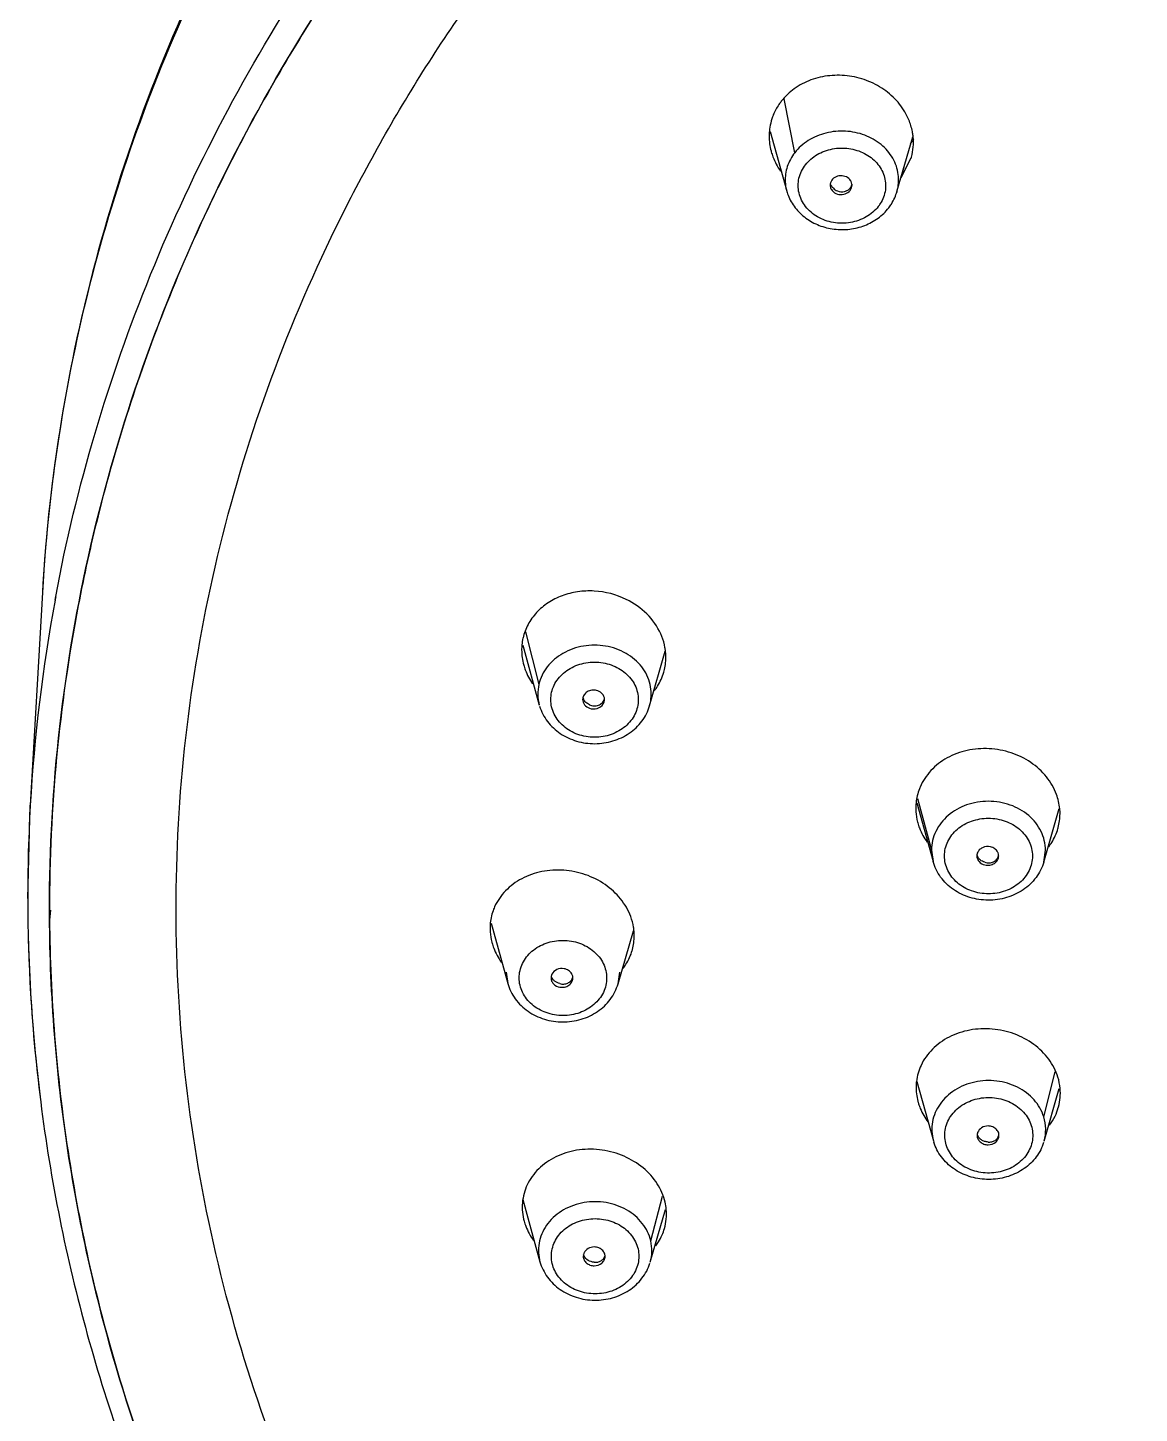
# Model space of a CAD drawing. Extents: x 881 to 2009, y 679 to 1506.
# Drawn here: x 1308.55 to 1333.97, y 1327.45 to 1359.14 of the extents above; entities that cross this region are included whole.
import ezdxf

# ---------------------------------------------------------------- set-up
doc = ezdxf.new("R2010")
doc.units = 0
doc.header["$LTSCALE"] = 10
doc.header["$MEASUREMENT"] = 0
doc.layers.add('1_1', color=7, linetype='CONTINUOUS')

msp = doc.modelspace()

# ---------------------------------------------------------------- linework, layer by layer
at = {"layer": '1_1', "color": 9, "linetype": 'Continuous'}
for p, q in [((1326.093, 1356.276), (1325.849, 1357.512)), ((1328.53, 1355.711), (1328.595, 1355.952)), ((1325.905, 1355.419), (1325.911, 1355.398)), ((1309.175, 1346.043), (1309.191, 1346.13)), ((1309.175, 1346.043), (1309.199, 1346.129)), ((1319.938, 1345.317), (1320.242, 1344.117)), ((1323.133, 1344.882), (1323.133, 1344.874)), ((1328.903, 1341.506), (1329.222, 1340.326)), ((1308.551, 1339.22), (1308.609, 1341.349)), ((1308.609, 1341.349), (1308.61, 1341.355)), ((1329.221, 1340.326), (1329.257, 1340.065)), ((1331.789, 1340.053), (1331.827, 1340.325)), ((1309.049, 1338.955), (1309.05, 1338.733)), ((1309.071, 1338.955), (1309.05, 1338.733)), ((1319.494, 1337.535), (1319.529, 1337.279)), ((1322.052, 1337.267), (1322.09, 1337.534)), ((1331.789, 1334.227), (1332.051, 1335.254)), ((1319.873, 1332.332), (1319.873, 1332.334)), ((1322.801, 1331.387), (1323.069, 1332.411))]:
    msp.add_line(p, q, dxfattribs=at)
at = {"layer": '1_1', "color": 7, "linetype": 'Continuous'}
for p, q in [((1325.532, 1356.762), (1325.91, 1355.398)), ((1328.432, 1355.387), (1328.792, 1356.636)), ((1328.53, 1355.711), (1328.758, 1356.156)), ((1327.404, 1355.533), (1327.404, 1355.534)), ((1308.885, 1346.217), (1308.61, 1341.355)), ((1319.871, 1345.016), (1320.252, 1343.644)), ((1322.774, 1343.627), (1323.133, 1344.874)), ((1323.098, 1344.394), (1323.115, 1344.457)), ((1321.743, 1343.769), (1321.743, 1343.77)), ((1322.775, 1343.63), (1322.788, 1343.681)), ((1328.885, 1341.407), (1329.257, 1340.065)), ((1331.789, 1340.053), (1332.141, 1341.274)), ((1330.758, 1340.192), (1330.758, 1340.193)), ((1319.147, 1338.657), (1319.53, 1337.278)), ((1322.052, 1337.265), (1322.402, 1338.482)), ((1320.519, 1337.404), (1320.519, 1337.403)), ((1328.888, 1335.035), (1329.264, 1333.678)), ((1331.797, 1333.668), (1332.144, 1334.874)), ((1328.915, 1334.564), (1328.926, 1334.526)), ((1329.264, 1333.678), (1329.273, 1333.649)), ((1330.265, 1333.803), (1330.265, 1333.802)), ((1319.873, 1332.332), (1320.266, 1330.913)), ((1322.789, 1330.902), (1323.136, 1332.108)), ((1319.893, 1331.889), (1319.906, 1331.838)), ((1321.256, 1331.035), (1321.256, 1331.034)), ((1320.256, 1330.953), (1320.266, 1330.913))]:
    msp.add_line(p, q, dxfattribs=at)
at = {"layer": '1_1', "color": 9, "linetype": 'Continuous'}
for centre, radius, start, end in [((1349.283, 1337.726), 40.481, 147.7224, 154.1953), ((1327.062, 1357.735), 1.837, 213.3335, 214.3161), ((1327.515, 1357.426), 1.546, 322.1537, 327.189), ((1326.846, 1355.659), 0.972, 182.737, 194.3346), ((1348.09, 1338.324), 39.147, 154.2227, 158.2663), ((1327.343, 1355.56), 0.838, 322.1384, 327.7296), ((1346.067, 1344.099), 37.242, 166.4399, 176.7397), ((1347.206, 1338.678), 38.195, 158.2691, 165.9178), ((1346.354, 1338.909), 37.312, 165.9432, 169.1696), ((1345.844, 1339.243), 37.294, 169.4943, 176.7535), ((1345.948, 1338.985), 36.899, 169.1671, 180.0463), ((1321.181, 1343.9), 0.964, 167.0072, 195.4531), ((1345.531, 1339.26), 36.98, 180.0619, 180.5234), ((1345.758, 1339.267), 37.208, 180.5308, 187.1843), ((1330.301, 1335.98), 1.719, 214.2935, 215.2526), ((1330.957, 1335.708), 1.474, 323.429, 324.454), ((1321.863, 1331.168), 0.963, 343.9803, 13.1158)]:
    msp.add_arc(centre, radius, start, end, dxfattribs=at)
at = {"layer": '1_1', "color": 7, "linetype": 'Continuous'}
for centre, radius, start, end in [((1326.796, 1356.654), 1.287, 157.8352, 175.1113), ((1327.391, 1356.485), 1.42, 21.0303, 22.369), ((1327.514, 1356.512), 1.294, 344.946, 5.5434), ((1326.882, 1356.665), 1.375, 194.6755, 195.4997), ((1327.525, 1356.51), 1.283, 343.9515, 344.8876), ((1326.937, 1355.684), 1.065, 194.3087, 200.6976), ((1327.088, 1355.535), 0.184, 172.0255, 179.8357), ((1327.219, 1355.534), 0.185, 0.0806, 7.3281), ((1321.429, 1344.403), 1.844, 61.6506, 63.9045), ((1321.075, 1344.903), 1.228, 167.0355, 174.6137), ((1321.428, 1343.771), 0.185, 168.6789, 179.8127), ((1321.48, 1343.873), 0.238, 193.1519, 203.5912), ((1321.561, 1343.77), 0.182, 0.0755, 5.2483), ((1330.092, 1341.284), 1.23, 156.8083, 158.923), ((1330.096, 1341.284), 1.234, 158.9643, 174.1728), ((1330.876, 1341.152), 1.285, 5.433, 20.4457), ((1345.775, 1339.254), 37.225, 176.7735, 180.4801), ((1330.085, 1341.285), 1.223, 174.1988, 180.0538), ((1330.929, 1341.159), 1.232, 344.965, 0.0131), ((1330.922, 1341.157), 1.24, 0.0739, 5.4106), ((1330.16, 1341.294), 1.299, 194.569, 195.4798), ((1330.932, 1341.158), 1.23, 343.9631, 344.9467), ((1330.45, 1340.192), 0.193, 159.8484, 165.1792), ((1330.577, 1340.193), 0.18, 0.0702, 3.9452), ((1320.333, 1338.535), 1.209, 158.7032, 174.0793), ((1320.326, 1338.536), 1.202, 155.8241, 158.6467), ((1320.33, 1338.535), 1.206, 174.096, 180.0572), ((1321.211, 1338.365), 1.212, 344.9752, 0.0266), ((1321.202, 1338.364), 1.221, 0.0809, 5.5713), ((1320.431, 1338.549), 1.308, 194.5576, 195.4279), ((1321.22, 1338.364), 1.203, 344.0097, 344.9452), ((1320.716, 1337.399), 0.197, 153.3709, 158.3793), ((1330.074, 1334.892), 1.206, 154.9521, 173.1575), ((1330.911, 1334.76), 1.258, 5.1827, 17.3026), ((1330.97, 1334.767), 1.199, 345.0386, 5.1484), ((1330.139, 1334.904), 1.271, 194.5871, 195.5006), ((1330.887, 1334.805), 1.29, 323.3849, 334.1886), ((1330.951, 1334.773), 1.218, 334.2441, 343.9125), ((1330.967, 1334.767), 1.201, 343.9514, 345.0281), ((1330.457, 1333.801), 0.193, 159.196, 165.9755), ((1330.578, 1333.802), 0.186, 359.7291, 5.5233), ((1330.766, 1333.962), 1.073, 337.9019, 343.012), ((1321.927, 1331.994), 1.233, 5.3244, 13.1082), ((1321.976, 1331.998), 1.184, 344.0054, 5.355), ((1321.451, 1331.032), 0.195, 154.1319, 159.39), ((1321.57, 1331.034), 0.186, 359.7311, 7.1959)]:
    msp.add_arc(centre, radius, start, end, dxfattribs=at)
for points, knots in [([(1408.629, 1347.291), (1408.387, 1350.01), (1407.293, 1355.453), (1403.92, 1363.14), (1398.949, 1370.125), (1392.57, 1376.161), (1385.016, 1381.049), (1376.555, 1384.628), (1367.482, 1386.782), (1358.111, 1387.441), (1348.763, 1386.583), (1339.76, 1384.237), (1331.414, 1380.478), (1324.015, 1375.428), (1317.828, 1369.253), (1313.08, 1362.159), (1309.956, 1354.398), (1309.039, 1348.937), (1308.885, 1346.217)], [0, 0, 0, 0, 0.058147, 0.117164, 0.177537, 0.239517, 0.303127, 0.368165, 0.434243, 0.500845, 0.567391, 0.633308, 0.698098, 0.761407, 0.823071, 0.883159, 0.941969, 1, 1, 1, 1]), ([(1309.049, 1338.957), (1309.046, 1341.754), (1309.691, 1347.405), (1312.566, 1355.506), (1317.224, 1362.951), (1323.471, 1369.45), (1331.059, 1374.765), (1339.695, 1378.701), (1349.047, 1381.117), (1355.521, 1381.654), (1358.767, 1381.651)], [0, 0, 0, 0, 0.115587, 0.232649, 0.352444, 0.475736, 0.602718, 0.733026, 0.865838, 1, 1, 1, 1]), ([(1328.704, 1357.026), (1328.651, 1357.155), (1328.502, 1357.405), (1328.184, 1357.708), (1327.79, 1357.927), (1327.35, 1358.046), (1326.896, 1358.057), (1326.461, 1357.96), (1326.077, 1357.759), (1325.87, 1357.563), (1325.786, 1357.454)], [0, 0, 0, 0, 0.120186, 0.24541, 0.373134, 0.503492, 0.632381, 0.759164, 0.881803, 1, 1, 1, 1]), ([(1325.786, 1357.454), (1325.767, 1357.43), (1325.696, 1357.331), (1325.638, 1357.223), (1325.603, 1357.139)], [0, 0, 0, 0, 0.252194, 1, 1, 1, 1]), ([(1328.802, 1356.637), (1328.799, 1356.667), (1328.783, 1356.789), (1328.75, 1356.909), (1328.717, 1356.995)], [0, 0, 0, 0, 0.248727, 1, 1, 1, 1]), ([(1325.513, 1356.764), (1325.51, 1356.727), (1325.504, 1356.577), (1325.524, 1356.426), (1325.552, 1356.317)], [0, 0, 0, 0, 0.248144, 1, 1, 1, 1]), ([(1325.557, 1356.298), (1325.568, 1356.259), (1325.619, 1356.103), (1325.697, 1355.957), (1325.767, 1355.856)], [0, 0, 0, 0, 0.247096, 1, 1, 1, 1]), ([(1327.33, 1355.686), (1327.297, 1355.715), (1327.21, 1355.755), (1327.071, 1355.749), (1326.953, 1355.681), (1326.911, 1355.601), (1326.906, 1355.56)], [0, 0, 0, 0, 0.254854, 0.517412, 0.768397, 1, 1, 1, 1]), ([(1326.904, 1355.535), (1326.904, 1355.507), (1326.917, 1355.449), (1326.955, 1355.402), (1326.977, 1355.383)], [0, 0, 0, 0, 0.488792, 1, 1, 1, 1]), ([(1326.978, 1355.463), (1326.972, 1355.469), (1326.95, 1355.493), (1326.932, 1355.52), (1326.922, 1355.541)], [0, 0, 0, 0, 0.25967, 1, 1, 1, 1]), ([(1326.977, 1355.383), (1327.013, 1355.352), (1327.105, 1355.311), (1327.25, 1355.324), (1327.37, 1355.402), (1327.404, 1355.491), (1327.404, 1355.533)], [0, 0, 0, 0, 0.25649, 0.520103, 0.769709, 1, 1, 1, 1]), ([(1327.07, 1355.403), (1327.121, 1355.384), (1327.207, 1355.375), (1327.307, 1355.415), (1327.347, 1355.45), (1327.362, 1355.47)], [0, 0, 0, 0, 0.512014, 0.760327, 1, 1, 1, 1]), ([(1327.402, 1355.558), (1327.399, 1355.58), (1327.39, 1355.609), (1327.374, 1355.635), (1327.37, 1355.642)], [0, 0, 0, 0, 0.744908, 1, 1, 1, 1]), ([(1328.242, 1355.016), (1328.264, 1355.044), (1328.346, 1355.16), (1328.405, 1355.291), (1328.434, 1355.393)], [0, 0, 0, 0, 0.252314, 1, 1, 1, 1]), ([(1325.94, 1355.307), (1325.98, 1355.203), (1326.092, 1355.005), (1326.341, 1354.767), (1326.649, 1354.6), (1326.994, 1354.515), (1327.352, 1354.514), (1327.697, 1354.599), (1328.005, 1354.766), (1328.173, 1354.926), (1328.242, 1355.016)], [0, 0, 0, 0, 0.120122, 0.242796, 0.368289, 0.495957, 0.624428, 0.752026, 0.877445, 1, 1, 1, 1]), ([(1322.241, 1346.06), (1322.014, 1346.171), (1321.634, 1346.269), (1321.13, 1346.247), (1320.77, 1346.156), (1320.448, 1345.994), (1320.181, 1345.77), (1319.982, 1345.495), (1319.903, 1345.285), (1319.879, 1345.179)], [0, 0, 0, 0, 0.263777, 0.396052, 0.524367, 0.648925, 0.769349, 0.885864, 1, 1, 1, 1]), ([(1323.055, 1345.21), (1322.988, 1345.38), (1322.779, 1345.704), (1322.474, 1345.935), (1322.305, 1346.027)], [0, 0, 0, 0, 0.487791, 1, 1, 1, 1]), ([(1319.853, 1345.019), (1319.849, 1344.98), (1319.842, 1344.826), (1319.863, 1344.671), (1319.894, 1344.559)], [0, 0, 0, 0, 0.248418, 1, 1, 1, 1]), ([(1323.138, 1344.875), (1323.135, 1344.903), (1323.119, 1345.017), (1323.087, 1345.129), (1323.055, 1345.21)], [0, 0, 0, 0, 0.247586, 1, 1, 1, 1]), ([(1323.115, 1344.457), (1323.138, 1344.559), (1323.152, 1344.7), (1323.142, 1344.84), (1323.138, 1344.875)], [0, 0, 0, 0, 0.748258, 1, 1, 1, 1]), ([(1319.894, 1344.559), (1319.905, 1344.521), (1319.954, 1344.37), (1320.03, 1344.227), (1320.099, 1344.128)], [0, 0, 0, 0, 0.24544, 1, 1, 1, 1]), ([(1322.886, 1343.974), (1322.91, 1344.006), (1323, 1344.135), (1323.066, 1344.281), (1323.099, 1344.394)], [0, 0, 0, 0, 0.253413, 1, 1, 1, 1]), ([(1321.588, 1343.969), (1321.553, 1343.981), (1321.478, 1343.992), (1321.371, 1343.966), (1321.284, 1343.902), (1321.253, 1343.839), (1321.246, 1343.807)], [0, 0, 0, 0, 0.261866, 0.521863, 0.768652, 1, 1, 1, 1]), ([(1321.243, 1343.771), (1321.243, 1343.75), (1321.25, 1343.707), (1321.294, 1343.628), (1321.354, 1343.587), (1321.397, 1343.572)], [0, 0, 0, 0, 0.238057, 0.482817, 1, 1, 1, 1]), ([(1321.398, 1343.652), (1321.369, 1343.667), (1321.314, 1343.699), (1321.275, 1343.75), (1321.262, 1343.778)], [0, 0, 0, 0, 0.513519, 1, 1, 1, 1]), ([(1321.397, 1343.572), (1321.454, 1343.552), (1321.578, 1343.548), (1321.683, 1343.62), (1321.713, 1343.668)], [0, 0, 0, 0, 0.515023, 1, 1, 1, 1]), ([(1321.398, 1343.652), (1321.43, 1343.636), (1321.501, 1343.62), (1321.605, 1343.634), (1321.693, 1343.686), (1321.727, 1343.743), (1321.736, 1343.773)], [0, 0, 0, 0, 0.26658, 0.525453, 0.767933, 1, 1, 1, 1]), ([(1321.669, 1343.922), (1321.664, 1343.927), (1321.639, 1343.946), (1321.61, 1343.961), (1321.588, 1343.969)], [0, 0, 0, 0, 0.246059, 1, 1, 1, 1]), ([(1321.742, 1343.787), (1321.74, 1343.812), (1321.724, 1343.863), (1321.69, 1343.905), (1321.669, 1343.922)], [0, 0, 0, 0, 0.489276, 1, 1, 1, 1]), ([(1321.713, 1343.668), (1321.717, 1343.675), (1321.734, 1343.707), (1321.743, 1343.743), (1321.743, 1343.769)], [0, 0, 0, 0, 0.256126, 1, 1, 1, 1]), ([(1320.259, 1343.618), (1320.297, 1343.493), (1320.423, 1343.252), (1320.723, 1342.974), (1321.102, 1342.799), (1321.521, 1342.74), (1321.939, 1342.802), (1322.317, 1342.979), (1322.615, 1343.259), (1322.737, 1343.501), (1322.774, 1343.626)], [0, 0, 0, 0, 0.120627, 0.244275, 0.37122, 0.500277, 0.629263, 0.756032, 0.87947, 1, 1, 1, 1]), ([(1332.081, 1341.601), (1332.027, 1341.746), (1331.864, 1342.024), (1331.501, 1342.353), (1331.046, 1342.573), (1330.543, 1342.668), (1330.037, 1342.628), (1329.572, 1342.458), (1329.194, 1342.167), (1329.02, 1341.906), (1328.961, 1341.769)], [0, 0, 0, 0, 0.119532, 0.244584, 0.374197, 0.505822, 0.63631, 0.762874, 0.883946, 1, 1, 1, 1]), ([(1328.862, 1341.284), (1328.862, 1341.258), (1328.866, 1341.151), (1328.883, 1341.045), (1328.903, 1340.968)], [0, 0, 0, 0, 0.248128, 1, 1, 1, 1]), ([(1328.909, 1340.948), (1328.919, 1340.909), (1328.97, 1340.753), (1329.051, 1340.607), (1329.123, 1340.507)], [0, 0, 0, 0, 0.246454, 1, 1, 1, 1]), ([(1331.904, 1340.403), (1331.928, 1340.435), (1332.016, 1340.563), (1332.082, 1340.707), (1332.114, 1340.819)], [0, 0, 0, 0, 0.253323, 1, 1, 1, 1]), ([(1330.258, 1340.194), (1330.258, 1340.171), (1330.267, 1340.122), (1330.321, 1340.037), (1330.393, 1339.997), (1330.443, 1339.986)], [0, 0, 0, 0, 0.236538, 0.481022, 1, 1, 1, 1]), ([(1330.572, 1340.401), (1330.512, 1340.414), (1330.411, 1340.405), (1330.312, 1340.335), (1330.279, 1340.284), (1330.269, 1340.258)], [0, 0, 0, 0, 0.516341, 0.764963, 1, 1, 1, 1]), ([(1330.443, 1340.048), (1330.405, 1340.06), (1330.329, 1340.091), (1330.284, 1340.161), (1330.271, 1340.197)], [0, 0, 0, 0, 0.509299, 1, 1, 1, 1]), ([(1330.443, 1340.048), (1330.476, 1340.037), (1330.544, 1340.026), (1330.641, 1340.052), (1330.718, 1340.109), (1330.747, 1340.166), (1330.753, 1340.195)], [0, 0, 0, 0, 0.265551, 0.524046, 0.767741, 1, 1, 1, 1]), ([(1330.443, 1339.986), (1330.48, 1339.977), (1330.557, 1339.975), (1330.662, 1340.015), (1330.738, 1340.091), (1330.757, 1340.159), (1330.758, 1340.192)], [0, 0, 0, 0, 0.265836, 0.525525, 0.769525, 1, 1, 1, 1]), ([(1330.734, 1340.284), (1330.718, 1340.313), (1330.67, 1340.365), (1330.606, 1340.393), (1330.572, 1340.401)], [0, 0, 0, 0, 0.484703, 1, 1, 1, 1]), ([(1330.757, 1340.205), (1330.756, 1340.226), (1330.749, 1340.253), (1330.737, 1340.278), (1330.734, 1340.284)], [0, 0, 0, 0, 0.745725, 1, 1, 1, 1]), ([(1322.342, 1338.809), (1322.288, 1338.953), (1322.125, 1339.231), (1321.763, 1339.56), (1321.312, 1339.785), (1320.813, 1339.887), (1320.309, 1339.857), (1319.845, 1339.697), (1319.466, 1339.418), (1319.29, 1339.163), (1319.229, 1339.029)], [0, 0, 0, 0, 0.119984, 0.245784, 0.376054, 0.508048, 0.638494, 0.764576, 0.884827, 1, 1, 1, 1]), ([(1331.789, 1340.053), (1331.753, 1339.926), (1331.629, 1339.681), (1331.327, 1339.398), (1330.943, 1339.22), (1330.519, 1339.16), (1330.095, 1339.224), (1329.714, 1339.406), (1329.414, 1339.691), (1329.292, 1339.938), (1329.257, 1340.065)], [0, 0, 0, 0, 0.120531, 0.244048, 0.37093, 0.500015, 0.629096, 0.755969, 0.879474, 1, 1, 1, 1]), ([(1308.552, 1338.942), (1308.567, 1337.143), (1308.86, 1333.531), (1310.08, 1328.214), (1312.061, 1323.07), (1315.696, 1316.506), (1322.012, 1309.13), (1328.41, 1304.624), (1331.868, 1302.732)], [0, 0, 0, 0, 0.119683, 0.240052, 0.36168, 0.485052, 0.737777, 1, 1, 1, 1]), ([(1332.01, 1302.968), (1328.58, 1304.854), (1322.241, 1309.342), (1316.001, 1316.684), (1312.428, 1323.21), (1310.493, 1328.318), (1309.317, 1333.594), (1309.051, 1337.174), (1309.049, 1338.957)], [0, 0, 0, 0, 0.26252, 0.515318, 0.638636, 0.760165, 0.880432, 1, 1, 1, 1]), ([(1322.417, 1338.483), (1322.415, 1338.51), (1322.4, 1338.621), (1322.371, 1338.73), (1322.342, 1338.809)], [0, 0, 0, 0, 0.247541, 1, 1, 1, 1]), ([(1319.124, 1338.534), (1319.124, 1338.508), (1319.127, 1338.402), (1319.145, 1338.297), (1319.165, 1338.22)], [0, 0, 0, 0, 0.247785, 1, 1, 1, 1]), ([(1319.17, 1338.201), (1319.181, 1338.162), (1319.232, 1338.006), (1319.311, 1337.86), (1319.383, 1337.759)], [0, 0, 0, 0, 0.246091, 1, 1, 1, 1]), ([(1322.165, 1337.617), (1322.189, 1337.648), (1322.278, 1337.776), (1322.344, 1337.92), (1322.376, 1338.032)], [0, 0, 0, 0, 0.253213, 1, 1, 1, 1]), ([(1320.519, 1337.403), (1320.519, 1337.378), (1320.53, 1337.327), (1320.589, 1337.239), (1320.667, 1337.201), (1320.721, 1337.192)], [0, 0, 0, 0, 0.235681, 0.480484, 1, 1, 1, 1]), ([(1320.721, 1337.272), (1320.7, 1337.279), (1320.66, 1337.293), (1320.603, 1337.325), (1320.559, 1337.372), (1320.54, 1337.409), (1320.533, 1337.428)], [0, 0, 0, 0, 0.258885, 0.510342, 0.757454, 1, 1, 1, 1]), ([(1320.818, 1337.613), (1320.763, 1337.622), (1320.65, 1337.611), (1320.563, 1337.534), (1320.54, 1337.488)], [0, 0, 0, 0, 0.518558, 1, 1, 1, 1]), ([(1320.721, 1337.272), (1320.751, 1337.263), (1320.814, 1337.258), (1320.903, 1337.28), (1320.975, 1337.329), (1321.004, 1337.378), (1321.012, 1337.404)], [0, 0, 0, 0, 0.268366, 0.527297, 0.768891, 1, 1, 1, 1]), ([(1320.721, 1337.192), (1320.757, 1337.186), (1320.831, 1337.187), (1320.93, 1337.229), (1321.001, 1337.304), (1321.019, 1337.37), (1321.019, 1337.401)], [0, 0, 0, 0, 0.26644, 0.525636, 0.76927, 1, 1, 1, 1]), ([(1320.992, 1337.499), (1320.975, 1337.529), (1320.923, 1337.581), (1320.854, 1337.607), (1320.818, 1337.613)], [0, 0, 0, 0, 0.484637, 1, 1, 1, 1]), ([(1321.019, 1337.401), (1321.02, 1337.427), (1321.012, 1337.461), (1320.997, 1337.492), (1320.992, 1337.499)], [0, 0, 0, 0, 0.744961, 1, 1, 1, 1]), ([(1319.529, 1337.279), (1319.564, 1337.152), (1319.685, 1336.906), (1319.984, 1336.621), (1320.364, 1336.439), (1320.786, 1336.376), (1321.209, 1336.435), (1321.591, 1336.613), (1321.892, 1336.895), (1322.016, 1337.14), (1322.052, 1337.267)], [0, 0, 0, 0, 0.12055, 0.244069, 0.370942, 0.500018, 0.629091, 0.755953, 0.879461, 1, 1, 1, 1]), ([(1332.112, 1335.135), (1332.066, 1335.281), (1331.918, 1335.566), (1331.567, 1335.907), (1331.118, 1336.145), (1330.613, 1336.256), (1330.098, 1336.233), (1329.622, 1336.075), (1329.229, 1335.796), (1329.046, 1335.539), (1328.982, 1335.403)], [0, 0, 0, 0, 0.117761, 0.241724, 0.371346, 0.503459, 0.635181, 0.762733, 0.884278, 1, 1, 1, 1]), ([(1328.877, 1335.036), (1328.873, 1334.999), (1328.862, 1334.847), (1328.881, 1334.694), (1328.909, 1334.584)], [0, 0, 0, 0, 0.249001, 1, 1, 1, 1]), ([(1328.926, 1334.526), (1328.937, 1334.489), (1328.991, 1334.34), (1329.072, 1334.201), (1329.143, 1334.105)], [0, 0, 0, 0, 0.246002, 1, 1, 1, 1]), ([(1330.514, 1334.017), (1330.464, 1334.017), (1330.364, 1333.992), (1330.294, 1333.913), (1330.277, 1333.869)], [0, 0, 0, 0, 0.520419, 1, 1, 1, 1]), ([(1330.711, 1333.934), (1330.687, 1333.961), (1330.625, 1334.003), (1330.552, 1334.017), (1330.514, 1334.017)], [0, 0, 0, 0, 0.487999, 1, 1, 1, 1]), ([(1330.764, 1333.82), (1330.763, 1333.83), (1330.755, 1333.872), (1330.733, 1333.911), (1330.711, 1333.934)], [0, 0, 0, 0, 0.246078, 1, 1, 1, 1]), ([(1331.759, 1333.559), (1331.712, 1333.441), (1331.571, 1333.219), (1331.264, 1332.969), (1330.889, 1332.818), (1330.482, 1332.775), (1330.08, 1332.845), (1329.718, 1333.022), (1329.432, 1333.294), (1329.311, 1333.526), (1329.273, 1333.647)], [0, 0, 0, 0, 0.120961, 0.244979, 0.372096, 0.501048, 0.629762, 0.756271, 0.879575, 1, 1, 1, 1]), ([(1330.265, 1333.802), (1330.265, 1333.774), (1330.278, 1333.716), (1330.335, 1333.645), (1330.418, 1333.598), (1330.482, 1333.587), (1330.515, 1333.587)], [0, 0, 0, 0, 0.232249, 0.475314, 0.732812, 1, 1, 1, 1]), ([(1330.515, 1333.649), (1330.488, 1333.652), (1330.434, 1333.659), (1330.36, 1333.694), (1330.307, 1333.75), (1330.28, 1333.793), (1330.273, 1333.815)], [0, 0, 0, 0, 0.263333, 0.521592, 0.775851, 1, 1, 1, 1]), ([(1330.515, 1333.649), (1330.543, 1333.647), (1330.599, 1333.649), (1330.676, 1333.681), (1330.734, 1333.735), (1330.756, 1333.783), (1330.761, 1333.807)], [0, 0, 0, 0, 0.265928, 0.522668, 0.767524, 1, 1, 1, 1]), ([(1330.515, 1333.587), (1330.577, 1333.587), (1330.674, 1333.619), (1330.75, 1333.715), (1330.764, 1333.773), (1330.764, 1333.801)], [0, 0, 0, 0, 0.520955, 0.765825, 1, 1, 1, 1]), ([(1323.128, 1332.274), (1323.093, 1332.423), (1322.965, 1332.718), (1322.634, 1333.082), (1322.196, 1333.346), (1321.693, 1333.488), (1321.171, 1333.494), (1320.68, 1333.361), (1320.268, 1333.102), (1320.07, 1332.853), (1319.999, 1332.719)], [0, 0, 0, 0, 0.116687, 0.239961, 0.369419, 0.502015, 0.634378, 0.762696, 0.884462, 1, 1, 1, 1]), ([(1319.999, 1332.719), (1319.933, 1332.594), (1319.844, 1332.317), (1319.861, 1332.027), (1319.893, 1331.889)], [0, 0, 0, 0, 0.499368, 1, 1, 1, 1]), ([(1319.906, 1331.838), (1319.917, 1331.799), (1319.968, 1331.644), (1320.048, 1331.498), (1320.12, 1331.398)], [0, 0, 0, 0, 0.245602, 1, 1, 1, 1]), ([(1322.915, 1331.275), (1322.938, 1331.305), (1323.022, 1331.428), (1323.084, 1331.565), (1323.114, 1331.672)], [0, 0, 0, 0, 0.253756, 1, 1, 1, 1]), ([(1321.256, 1331.034), (1321.257, 1331.006), (1321.27, 1330.948), (1321.327, 1330.877), (1321.41, 1330.83), (1321.474, 1330.819), (1321.507, 1330.819)], [0, 0, 0, 0, 0.232249, 0.475314, 0.732812, 1, 1, 1, 1]), ([(1321.506, 1331.249), (1321.459, 1331.249), (1321.365, 1331.226), (1321.295, 1331.157), (1321.276, 1331.117)], [0, 0, 0, 0, 0.518634, 1, 1, 1, 1]), ([(1321.507, 1330.9), (1321.459, 1330.906), (1321.363, 1330.927), (1321.297, 1331.004), (1321.276, 1331.045)], [0, 0, 0, 0, 0.514013, 1, 1, 1, 1]), ([(1321.703, 1331.166), (1321.679, 1331.192), (1321.617, 1331.235), (1321.544, 1331.249), (1321.506, 1331.249)], [0, 0, 0, 0, 0.487999, 1, 1, 1, 1]), ([(1321.507, 1330.9), (1321.534, 1330.896), (1321.588, 1330.899), (1321.661, 1330.927), (1321.719, 1330.974), (1321.743, 1331.017), (1321.749, 1331.039)], [0, 0, 0, 0, 0.268855, 0.527891, 0.769397, 1, 1, 1, 1]), ([(1321.507, 1330.819), (1321.569, 1330.819), (1321.666, 1330.851), (1321.742, 1330.947), (1321.756, 1331.005), (1321.756, 1331.033)], [0, 0, 0, 0, 0.520955, 0.765825, 1, 1, 1, 1]), ([(1321.755, 1331.057), (1321.754, 1331.067), (1321.745, 1331.107), (1321.724, 1331.143), (1321.703, 1331.166)], [0, 0, 0, 0, 0.245971, 1, 1, 1, 1]), ([(1320.266, 1330.912), (1320.302, 1330.786), (1320.421, 1330.543), (1320.717, 1330.259), (1321.093, 1330.077), (1321.512, 1330.012), (1321.932, 1330.067), (1322.313, 1330.239), (1322.616, 1330.515), (1322.744, 1330.755), (1322.782, 1330.88)], [0, 0, 0, 0, 0.120528, 0.243979, 0.370766, 0.49977, 0.628834, 0.755768, 0.879392, 1, 1, 1, 1])]:
    msp.add_open_spline(points, degree=3, knots=knots, dxfattribs=at)
at = {"layer": '1_1', "color": 9, "linetype": 'Continuous'}
for points, knots in [([(1407.216, 1354.646), (1406.518, 1356.991), (1404.644, 1361.606), (1400.568, 1367.955), (1395.319, 1373.625), (1389.053, 1378.455), (1381.944, 1382.316), (1371.576, 1386.047), (1357.642, 1387.792), (1343.795, 1385.535), (1333.624, 1381.418), (1326.728, 1377.295), (1320.725, 1372.234), (1315.785, 1366.372), (1312.054, 1359.873), (1310.433, 1355.197), (1309.863, 1352.831)], [0, 0, 0, 0, 0.058102, 0.117434, 0.178251, 0.240631, 0.304479, 0.369547, 0.501444, 0.633028, 0.697735, 0.761127, 0.823001, 0.883318, 0.942216, 1, 1, 1, 1]), ([(1309.191, 1346.13), (1309.663, 1348.643), (1311.142, 1353.633), (1314.827, 1360.597), (1319.872, 1366.887), (1326.113, 1372.307), (1333.353, 1376.698), (1341.37, 1379.928), (1349.915, 1381.904), (1355.788, 1382.344), (1358.731, 1382.343)], [0, 0, 0, 0, 0.115599, 0.233353, 0.354014, 0.477941, 0.605079, 0.734994, 0.866952, 1, 1, 1, 1]), ([(1311.945, 1338.951), (1311.943, 1340.267), (1312.092, 1342.907), (1312.765, 1346.824), (1313.883, 1350.665), (1315.433, 1354.391), (1317.402, 1357.966), (1319.769, 1361.357), (1322.511, 1364.531), (1326.658, 1368.459), (1332.655, 1372.664), (1340.78, 1376.372), (1349.584, 1378.651), (1358.733, 1379.416), (1367.884, 1378.642), (1376.692, 1376.355), (1384.824, 1372.64), (1390.83, 1368.429), (1394.985, 1364.498), (1397.734, 1361.322), (1400.108, 1357.929), (1402.085, 1354.352), (1403.643, 1350.624), (1404.769, 1346.783), (1405.451, 1342.865), (1405.605, 1340.225), (1405.607, 1338.909)], [0, 0, 0, 0, 0.02886, 0.057821, 0.086962, 0.116375, 0.146131, 0.176287, 0.206881, 0.237936, 0.30135, 0.366425, 0.432753, 0.499756, 0.566777, 0.633154, 0.698306, 0.761811, 0.792913, 0.823555, 0.853754, 0.883548, 0.912994, 0.942159, 0.971134, 1, 1, 1, 1]), ([(1328.434, 1355.392), (1328.469, 1355.517), (1328.489, 1355.784), (1328.355, 1356.169), (1328.078, 1356.486), (1327.696, 1356.7), (1327.256, 1356.791), (1326.806, 1356.749), (1326.398, 1356.58), (1326.179, 1356.386), (1326.093, 1356.276)], [0, 0, 0, 0, 0.114678, 0.230943, 0.352568, 0.480571, 0.613041, 0.746241, 0.876122, 1, 1, 1, 1]), ([(1326.34, 1356.002), (1326.412, 1356.095), (1326.601, 1356.256), (1326.953, 1356.384), (1327.334, 1356.393), (1327.693, 1356.281), (1327.983, 1356.062), (1328.16, 1355.76), (1328.191, 1355.419), (1328.11, 1355.206), (1328.051, 1355.113)], [0, 0, 0, 0, 0.124858, 0.256089, 0.390188, 0.522255, 0.64834, 0.767524, 0.882853, 1, 1, 1, 1]), ([(1326.093, 1356.276), (1326.02, 1356.181), (1325.904, 1355.969), (1325.87, 1355.729), (1325.876, 1355.613)], [0, 0, 0, 0, 0.506818, 1, 1, 1, 1]), ([(1328.004, 1355.046), (1327.93, 1354.95), (1327.734, 1354.785), (1327.369, 1354.659), (1326.976, 1354.659), (1326.611, 1354.786), (1326.325, 1355.026), (1326.166, 1355.348), (1326.165, 1355.701), (1326.269, 1355.912), (1326.34, 1356.002)], [0, 0, 0, 0, 0.125112, 0.256713, 0.390985, 0.522725, 0.647992, 0.766372, 0.881721, 1, 1, 1, 1]), ([(1322.788, 1343.681), (1322.82, 1343.822), (1322.82, 1344.128), (1322.613, 1344.545), (1322.242, 1344.856), (1321.768, 1345.021), (1321.259, 1345.021), (1320.786, 1344.856), (1320.415, 1344.546), (1320.275, 1344.262), (1320.242, 1344.117)], [0, 0, 0, 0, 0.115373, 0.23375, 0.35902, 0.490758, 0.625036, 0.756658, 0.881737, 1, 1, 1, 1]), ([(1320.533, 1343.935), (1320.558, 1344.047), (1320.667, 1344.266), (1320.952, 1344.505), (1321.317, 1344.632), (1321.71, 1344.632), (1322.075, 1344.504), (1322.361, 1344.265), (1322.521, 1343.943), (1322.521, 1343.707), (1322.496, 1343.598)], [0, 0, 0, 0, 0.118272, 0.243339, 0.374947, 0.509227, 0.640969, 0.766233, 0.884615, 1, 1, 1, 1]), ([(1322.496, 1343.598), (1322.47, 1343.487), (1322.362, 1343.267), (1322.076, 1343.028), (1321.711, 1342.901), (1321.319, 1342.902), (1320.953, 1343.029), (1320.668, 1343.269), (1320.508, 1343.59), (1320.508, 1343.826), (1320.533, 1343.935)], [0, 0, 0, 0, 0.118272, 0.243339, 0.374947, 0.509227, 0.640969, 0.766233, 0.884615, 1, 1, 1, 1]), ([(1331.828, 1340.325), (1331.827, 1340.471), (1331.754, 1340.774), (1331.457, 1341.145), (1331.025, 1341.387), (1330.523, 1341.471), (1330.022, 1341.388), (1329.59, 1341.146), (1329.294, 1340.775), (1329.222, 1340.472), (1329.222, 1340.326)], [0, 0, 0, 0, 0.116184, 0.237789, 0.366614, 0.500247, 0.633815, 0.762473, 0.883891, 1, 1, 1, 1]), ([(1329.518, 1340.193), (1329.518, 1340.306), (1329.574, 1340.54), (1329.803, 1340.826), (1330.136, 1341.013), (1330.523, 1341.077), (1330.91, 1341.012), (1331.244, 1340.825), (1331.473, 1340.54), (1331.529, 1340.305), (1331.53, 1340.192)], [0, 0, 0, 0, 0.116119, 0.237533, 0.366182, 0.499743, 0.633375, 0.7622, 0.883802, 1, 1, 1, 1]), ([(1331.53, 1340.192), (1331.53, 1340.079), (1331.475, 1339.844), (1331.246, 1339.557), (1330.913, 1339.37), (1330.525, 1339.305), (1330.137, 1339.37), (1329.803, 1339.558), (1329.573, 1339.845), (1329.518, 1340.08), (1329.518, 1340.193)], [0, 0, 0, 0, 0.116115, 0.237509, 0.366147, 0.49973, 0.633383, 0.762205, 0.8838, 1, 1, 1, 1]), ([(1405.607, 1338.909), (1405.608, 1337.592), (1405.46, 1334.953), (1404.787, 1331.036), (1403.669, 1327.195), (1402.118, 1323.469), (1400.15, 1319.893), (1397.783, 1316.502), (1395.041, 1313.328), (1390.893, 1309.401), (1384.896, 1305.196), (1376.771, 1301.488), (1367.967, 1299.209), (1358.818, 1298.443), (1349.668, 1299.218), (1340.859, 1301.505), (1332.727, 1305.22), (1326.722, 1309.43), (1322.566, 1313.361), (1319.817, 1316.538), (1317.443, 1319.931), (1315.467, 1323.508), (1313.908, 1327.236), (1312.782, 1331.077), (1312.1, 1334.994), (1311.946, 1337.635), (1311.945, 1338.951)], [0, 0, 0, 0, 0.02886, 0.057821, 0.086962, 0.116375, 0.146131, 0.176287, 0.206881, 0.237936, 0.30135, 0.366425, 0.432753, 0.499756, 0.566777, 0.633154, 0.698306, 0.761811, 0.792913, 0.823555, 0.853754, 0.883548, 0.912994, 0.942159, 0.971134, 1, 1, 1, 1]), ([(1309.05, 1338.733), (1309.063, 1336.96), (1309.348, 1333.399), (1310.543, 1328.155), (1312.489, 1323.08), (1316.066, 1316.599), (1322.288, 1309.306), (1328.597, 1304.845), (1332.009, 1302.968)], [0, 0, 0, 0, 0.119558, 0.239816, 0.361363, 0.484695, 0.737502, 1, 1, 1, 1]), ([(1319.791, 1337.403), (1319.791, 1337.516), (1319.846, 1337.749), (1320.074, 1338.034), (1320.405, 1338.22), (1320.791, 1338.284), (1321.176, 1338.219), (1321.508, 1338.033), (1321.736, 1337.748), (1321.792, 1337.514), (1321.792, 1337.402)], [0, 0, 0, 0, 0.116118, 0.237527, 0.366172, 0.499748, 0.63339, 0.762205, 0.8838, 1, 1, 1, 1]), ([(1321.792, 1337.402), (1321.792, 1337.289), (1321.737, 1337.056), (1321.509, 1336.771), (1321.178, 1336.585), (1320.792, 1336.521), (1320.406, 1336.586), (1320.075, 1336.772), (1319.846, 1337.057), (1319.791, 1337.291), (1319.791, 1337.403)], [0, 0, 0, 0, 0.116119, 0.237527, 0.366171, 0.499748, 0.633391, 0.762205, 0.8838, 1, 1, 1, 1]), ([(1331.789, 1334.227), (1331.744, 1334.369), (1331.583, 1334.644), (1331.195, 1334.931), (1330.714, 1335.072), (1330.208, 1335.05), (1329.747, 1334.866), (1329.395, 1334.542), (1329.211, 1334.12), (1329.225, 1333.817), (1329.264, 1333.678)], [0, 0, 0, 0, 0.119296, 0.245621, 0.37795, 0.512072, 0.642919, 0.767044, 0.884637, 1, 1, 1, 1]), ([(1329.559, 1333.582), (1329.526, 1333.689), (1329.507, 1333.925), (1329.642, 1334.257), (1329.911, 1334.513), (1330.268, 1334.661), (1330.661, 1334.683), (1331.036, 1334.576), (1331.341, 1334.353), (1331.467, 1334.14), (1331.502, 1334.029)], [0, 0, 0, 0, 0.11547, 0.232848, 0.356689, 0.487397, 0.621576, 0.754084, 0.880584, 1, 1, 1, 1]), ([(1331.797, 1333.667), (1331.823, 1333.758), (1331.848, 1333.948), (1331.817, 1334.137), (1331.789, 1334.227)], [0, 0, 0, 0, 0.499872, 1, 1, 1, 1]), ([(1331.502, 1334.029), (1331.536, 1333.921), (1331.555, 1333.685), (1331.42, 1333.352), (1331.151, 1333.095), (1330.794, 1332.947), (1330.4, 1332.925), (1330.024, 1333.033), (1329.719, 1333.256), (1329.594, 1333.471), (1329.559, 1333.582)], [0, 0, 0, 0, 0.115494, 0.23286, 0.356684, 0.487407, 0.621609, 0.754118, 0.880607, 1, 1, 1, 1]), ([(1322.801, 1331.387), (1322.767, 1331.532), (1322.627, 1331.817), (1322.256, 1332.126), (1321.782, 1332.292), (1321.273, 1332.292), (1320.799, 1332.127), (1320.429, 1331.817), (1320.223, 1331.4), (1320.223, 1331.094), (1320.256, 1330.953)], [0, 0, 0, 0, 0.118404, 0.243666, 0.375409, 0.509686, 0.641298, 0.766384, 0.884626, 1, 1, 1, 1]), ([(1320.547, 1330.871), (1320.521, 1330.979), (1320.521, 1331.215), (1320.68, 1331.537), (1320.966, 1331.776), (1321.331, 1331.903), (1321.723, 1331.903), (1322.089, 1331.775), (1322.375, 1331.536), (1322.483, 1331.317), (1322.509, 1331.205)], [0, 0, 0, 0, 0.115379, 0.233609, 0.358681, 0.490297, 0.624577, 0.756317, 0.881584, 1, 1, 1, 1]), ([(1322.509, 1331.205), (1322.535, 1331.096), (1322.535, 1330.86), (1322.376, 1330.539), (1322.09, 1330.299), (1321.725, 1330.172), (1321.332, 1330.173), (1320.967, 1330.3), (1320.681, 1330.539), (1320.573, 1330.759), (1320.547, 1330.871)], [0, 0, 0, 0, 0.11538, 0.233609, 0.358681, 0.490297, 0.624578, 0.756317, 0.881584, 1, 1, 1, 1])]:
    msp.add_open_spline(points, degree=3, knots=knots, dxfattribs=at)
at = {"layer": '1_1', "color": 7, "linetype": 'Continuous'}
for points in [[(1326.922, 1355.541), (1326.917, 1355.552), (1326.913, 1355.564), (1326.91, 1355.576)], [(1326.978, 1355.463), (1327.003, 1355.437), (1327.036, 1355.416), (1327.07, 1355.403)], [(1327.37, 1355.642), (1327.359, 1355.658), (1327.345, 1355.673), (1327.33, 1355.686)], [(1327.362, 1355.47), (1327.378, 1355.49), (1327.389, 1355.514), (1327.396, 1355.539)], [(1330.264, 1340.241), (1330.26, 1340.226), (1330.258, 1340.21), (1330.258, 1340.194)], [(1320.533, 1337.472), (1320.524, 1337.451), (1320.52, 1337.427), (1320.519, 1337.404)], [(1330.27, 1333.848), (1330.266, 1333.833), (1330.265, 1333.818), (1330.265, 1333.803)], [(1321.269, 1331.1), (1321.261, 1331.08), (1321.257, 1331.057), (1321.256, 1331.035)], [(1321.276, 1331.045), (1321.271, 1331.054), (1321.267, 1331.064), (1321.264, 1331.074)]]:
    msp.add_open_spline(points, degree=3, dxfattribs=at)

doc.saveas('drawing.dxf')
